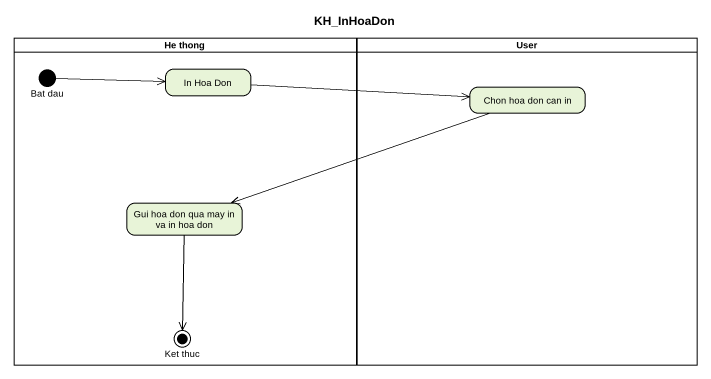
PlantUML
@startuml
title KH_InHoaDon
hide empty description
state "He thong" as He_thong <<partition>> {
  state "Bat dau" as Bat_dau <<start>>
  state "In Hoa Don" as In_Hoa_Don
  state "Gui hoa don qua may in va in hoa don" as Gui_hoa_don_qua_may_in_va
  state "Ket thuc" as Ket_thuc <<end>>
}
state User <<partition>> {
  state "Chon hoa don can in" as Chon_hoa_don_can_in
}
Bat_dau -right-> In_Hoa_Don
In_Hoa_Don -right-> Chon_hoa_don_can_in
Chon_hoa_don_can_in -left-> Gui_hoa_don_qua_may_in_va
Gui_hoa_don_qua_may_in_va --> Ket_thuc
@enduml
